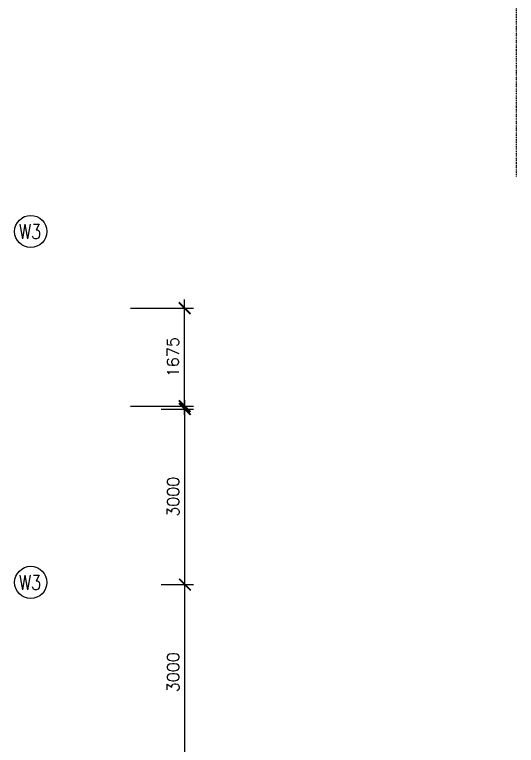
# Model space of a CAD drawing. Extents: x 2332957 to 2465864, y -1012926 to -914299.
# Drawn here: x 2370608 to 2379180, y -950487 to -937993 of the extents above; entities that cross this region are included whole.
import ezdxf

# ---------------------------------------------------------------- set-up
doc = ezdxf.new("R2010")
doc.units = 0
doc.header["$LTSCALE"] = 15
doc.header["$MEASUREMENT"] = 0
doc.header["$PDMODE"] = 34
doc.linetypes.add('DASHDOT', pattern=[1, 0.5, -0.25, 0, -0.25])
doc.layers.get('0').update_dxf_attribs({"linetype": 'CONTINUOUS'})
doc.layers.get('DEFPOINTS').update_dxf_attribs({"linetype": 'CONTINUOUS'})
for name, color, linetype in [('AR', 7, 'CONTINUOUS'), ('DIM', 7, 'CONTINUOUS'), ('partition', 7, 'CONTINUOUS'), ('WIN-T', 7, 'CONTINUOUS')]:
    doc.layers.add(name, color=color, linetype=linetype)
doc.styles.add('ROMANS', font='romans')
doc.styles.get("Standard").update_dxf_attribs({"font": 'ROMANS.SHX'})
doc.dimstyles.new('STANDARD$0', dxfattribs={"dimscale": 0, "dimtxt": 8, "dimasz": 6, "dimexe": 1, "dimexo": 1, "dimgap": 3, "dimtad": 1, "dimdec": 0, "dimlfac": -1, "dimrnd": 1, "dimzin": 0, "dimdsep": 46, "dimtxsty": 'Standard', "dimcen": 0, "dimclrd": 5, "dimclre": 250, "dimadec": 0, "dimazin": 0, "dimtfac": 1, "dimtdec": 4, "dimtofl": 0, "dimtmove": 0, "dimatfit": 3, "dimfxl": 1, "dimtolj": 1, "dimtzin": 0, "dimarcsym": 0})

# ---------------------------------------------------------------- blocks, each defined once
blk = doc.blocks.new('_ARCHTICK')
at = {"color": 0, "linetype": 'ByBlock', "const_width": 0.15}
blk.add_lwpolyline([(-0.5, -0.5), (0.5, 0.5)], dxfattribs=at)
blk = doc.blocks.new('*D260')
at = {"layer": 'DEFPOINTS', "color": 0, "transparency": 16777216}
for p in [(2372961, -944737), (2373517, -944737), (2372961, -947737)]:
    blk.add_point(p, dxfattribs=at)
at = {"layer": 'DIM', "color": 7, "lineweight": -2, "transparency": 16777216}
for p, q in [((2373517, -947887), (2373517, -944587)), ((2373111, -944737), (2373667, -944737)), ((2373111, -947737), (2373667, -947737))]:
    blk.add_line(p, q, dxfattribs=at)
at = {"layer": 'DIM', "color": 7, "lineweight": -2, "transparency": 16777216, "xscale": 200, "yscale": 200, "zscale": 200}
for p, rotation in [((2373517, -944737), 90), ((2373517, -947737), 270)]:
    blk.add_blockref('_ARCHTICK', p, dxfattribs=dict(at, rotation=rotation))
at = {"layer": 'DIM', "color": 7, "transparency": 16777216, "insert": (2373317, -946237), "char_height": 200, "attachment_point": 5, "rotation": 90, "style": 'ROMANS'}
blk.add_mtext('\\A1;3000', dxfattribs=at)
blk = doc.blocks.new('*D261')
at = {"layer": 'DEFPOINTS', "color": 0, "transparency": 16777216}
for p in [(2372961, -947737), (2373517, -947737), (2372961, -950737)]:
    blk.add_point(p, dxfattribs=at)
at = {"layer": 'DIM', "color": 7, "lineweight": -2, "transparency": 16777216}
for p, q in [((2373517, -950887), (2373517, -947587)), ((2373111, -947737), (2373667, -947737)), ((2373111, -950737), (2373667, -950737))]:
    blk.add_line(p, q, dxfattribs=at)
at = {"layer": 'DIM', "color": 7, "lineweight": -2, "transparency": 16777216, "xscale": 200, "yscale": 200, "zscale": 200}
for p, rotation in [((2373517, -947737), 90), ((2373517, -950737), 270)]:
    blk.add_blockref('_ARCHTICK', p, dxfattribs=dict(at, rotation=rotation))
at = {"layer": 'DIM', "color": 7, "transparency": 16777216, "insert": (2373317, -949237), "char_height": 200, "attachment_point": 5, "rotation": 90, "style": 'ROMANS'}
blk.add_mtext('\\A1;3000', dxfattribs=at)
blk = doc.blocks.new('*D159')
at = {"layer": 'DEFPOINTS', "color": 0, "linetype": 'Continuous', "transparency": 16777216}
for p in [(2372438, -943012), (2373513, -943012), (2372438, -944687)]:
    blk.add_point(p, dxfattribs=at)
at = {"layer": 'partition', "color": 7, "linetype": 'Continuous', "lineweight": -2, "transparency": 16777216}
for p, q in [((2373513, -944837), (2373513, -942862)), ((2372588, -943012), (2373663, -943012)), ((2372588, -944687), (2373663, -944687))]:
    blk.add_line(p, q, dxfattribs=at)
at = {"layer": 'partition', "color": 7, "linetype": 'Continuous', "lineweight": -2, "transparency": 16777216, "xscale": 200, "yscale": 200, "zscale": 200}
for p, rotation in [((2373513, -943012), 90), ((2373513, -944687), 270)]:
    blk.add_blockref('_ARCHTICK', p, dxfattribs=dict(at, rotation=rotation))
at = {"layer": 'partition', "color": 7, "linetype": 'Continuous', "transparency": 16777216, "insert": (2373313, -943850), "char_height": 200, "attachment_point": 5, "rotation": 90, "style": 'ROMANS'}
blk.add_mtext('\\A1;1675', dxfattribs=at)

msp = doc.modelspace()

# ---------------------------------------------------------------- linework, layer by layer
at = {"layer": 'AR', "color": 0, "linetype": 'DASHDOT', "ltscale": 2}
msp.add_line((2379180.3, -940763.4), (2379180.3, -924576.6), dxfattribs=at)
at = {"layer": 'WIN-T', "color": 0, "linetype": 'Continuous'}
for centre in [(2370883.4, -941700.7), (2370883.4, -947700.7)]:
    msp.add_circle(centre, 275, dxfattribs=at)

# ---------------------------------------------------------------- texts
at = {"layer": 'WIN-T', "color": 0, "style": 'ROMANS', "width": 0.8}
for p in [(2370682.6, -941826.5), (2370682.6, -947826.5)]:
    msp.add_text('W3', height=250, dxfattribs=at).set_placement(p)

# ---------------------------------------------------------------- dimensions: what is measured, and where the dimension line sits
at = {"layer": 'DIM', "color": 0}
for p1, p2, picture, middle in [((2372961.5, -947737.5), (2372961.5, -944737.5), '*D260', (2373317.1, -946237.5)), ((2372961.5, -950737.5), (2372961.5, -947737.5), '*D261', (2373317.1, -949237.5))]:
    dim = msp.add_aligned_dim(p1=p1, p2=p2, distance=-555.7, dimstyle='STANDARD$0', override={"dimscale": 100, "dimtxt": 2, "dimasz": 2, "dimexe": 1.5, "dimexo": 1.5, "dimgap": 1, "dimtxsty": 'ROMANS', "dimblk": 'ARCHTICK', "dimdle": 1.5, "dimclrd": 7, "dimclre": 7, "dimclrt": 7, "dimtdec": 0, "dimtmove": 2}, dxfattribs=at)
    dim.commit()
    dim.dimension.update_dxf_attribs({"geometry": picture, "text_midpoint": middle})
at = {"layer": 'partition', "color": 0, "linetype": 'Continuous'}
dim = msp.add_linear_dim(base=(2373512.6, -943012.5), p1=(2372437.9, -944687.5), p2=(2372437.9, -943012.5), angle=90, dimstyle='STANDARD$0', override={"dimscale": 100, "dimtxt": 2, "dimasz": 2, "dimexe": 1.5, "dimexo": 1.5, "dimgap": 1, "dimtxsty": 'ROMANS', "dimblk": 'ARCHTICK', "dimdle": 1.5, "dimclrd": 7, "dimclre": 7, "dimclrt": 7, "dimtdec": 0, "dimtmove": 2}, dxfattribs=at)
dim.commit()
dim.dimension.update_dxf_attribs({"geometry": '*D159', "text_midpoint": (2373312.6, -943850)})

doc.saveas('drawing.dxf')
